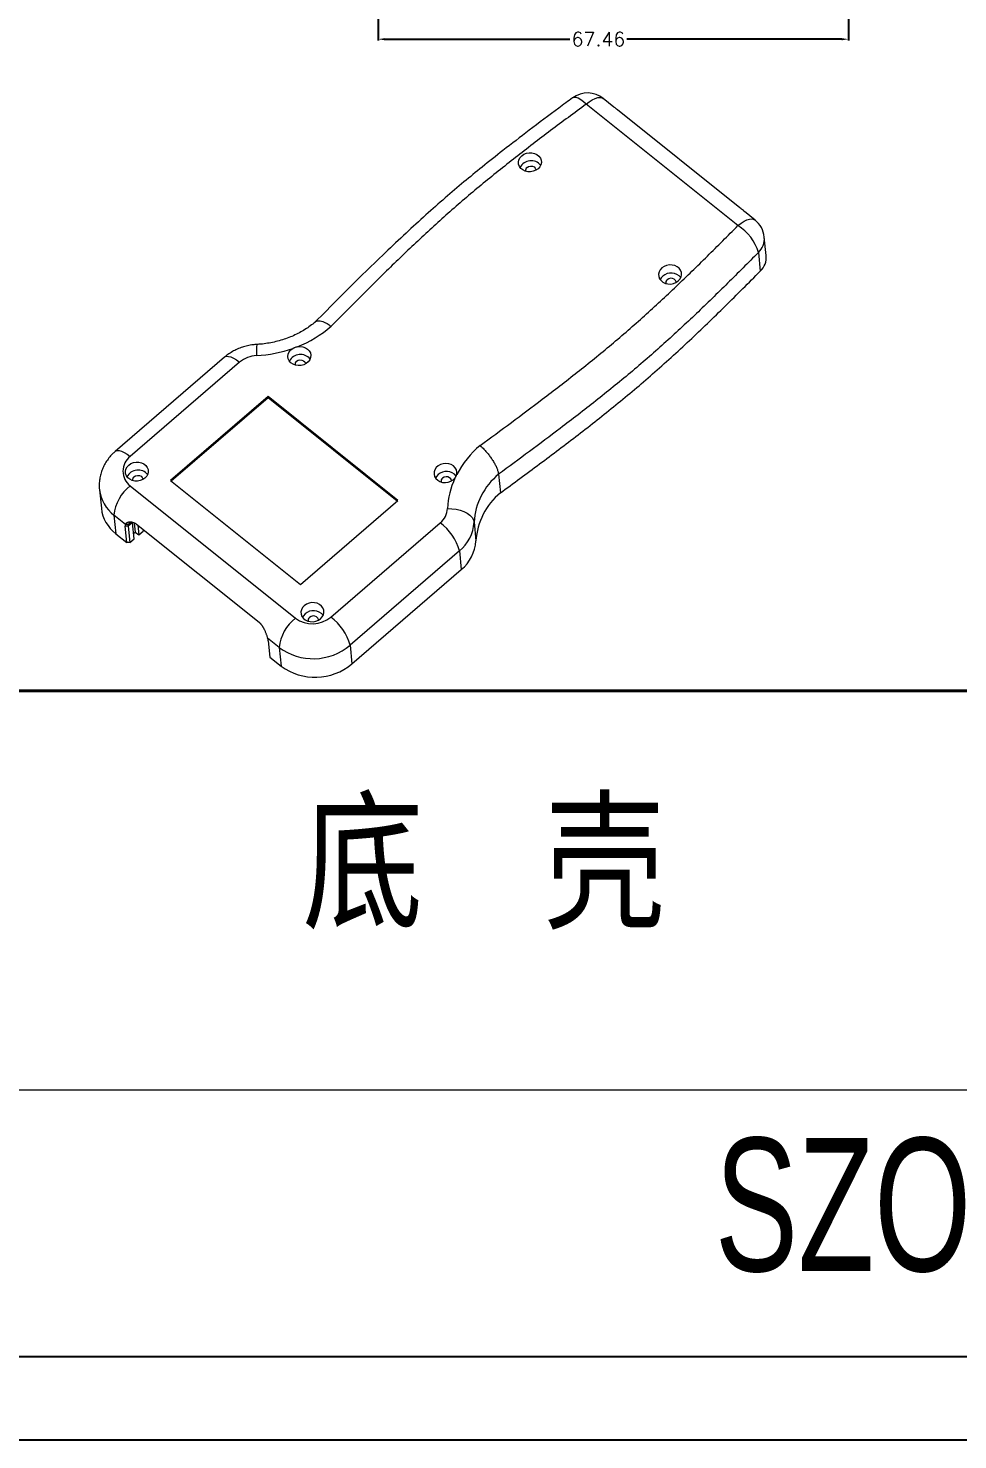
# Model space of a CAD drawing. Header units: inches. Extents: x 1209 to 3085, y 1126 to 1627.
# Drawn here: x 2393.6 to 2526.9, y 1125.7 to 1328.3 of the extents above; entities that cross this region are included whole.
import ezdxf

# ---------------------------------------------------------------- set-up
doc = ezdxf.new("R2010")
doc.units = ezdxf.units.IN
doc.header["$LTSCALE"] = 15
doc.layers.add('文字', color=81, linetype='Continuous')
doc.layers.add('粗实线', color=7, linetype='Continuous', lineweight=30)
doc.layers.add('细实线', color=3, linetype='Continuous', lineweight=9)
doc.styles.get("Standard").update_dxf_attribs({"font": 'txt', "bigfont": 'gbcbig.shx'})
doc.styles.add('宋体', font='', dxfattribs={"width": 0.8, "height": 3.5})
doc.styles.add('长仿宋', font='', dxfattribs={"width": 0.7, "height": 4})
doc.styles.get('宋体').set_extended_font_data('SimSun')
doc.styles.get('长仿宋').set_extended_font_data('SimSun')
doc.dimstyles.new('2.5', dxfattribs={"dimtxt": 2, "dimasz": 1, "dimexe": 0.18, "dimexo": 0.0625, "dimgap": 0.09, "dimtad": 0, "dimtih": 1, "dimtoh": 1, "dimzin": 0, "dimdsep": 46, "dimtxsty": 'Standard', "dimcen": 1, "dimadec": 0, "dimazin": 2, "dimtfac": 1, "dimtofl": 0, "dimtmove": 0, "dimatfit": 3, "dimfxl": 1, "dimtolj": 1, "dimtzin": 0, "dimarcsym": 0})

# ---------------------------------------------------------------- blocks, each defined once
blk = doc.blocks.new('*D114')
at = {"color": 0, "lineweight": -2, "transparency": 16777216}
for p, q in [((2511.22, 1400.54), (2511.22, 1326.5)), ((2443.76, 1399.74), (2443.76, 1326.5)), ((2444.76, 1326.68), (2471.26, 1326.68)), ((2510.22, 1326.68), (2479.44, 1326.68))]:
    blk.add_line(p, q, dxfattribs=at)
at = {"color": 0, "transparency": 16777216}
for points in [[(2444.76, 1326.84), (2444.76, 1326.51), (2443.76, 1326.68)], [(2510.22, 1326.84), (2510.22, 1326.51), (2511.22, 1326.68)]]:
    blk.add_solid(points, dxfattribs=at)
at = {"layer": 'Defpoints', "color": 0, "transparency": 16777216}
for p in [(2511.22, 1400.6), (2443.76, 1399.8), (2511.22, 1326.68)]:
    blk.add_point(p, dxfattribs=at)
at = {"color": 0, "transparency": 16777216, "insert": (2475.35, 1326.68), "char_height": 2, "attachment_point": 5}
blk.add_mtext('\\A1;67.46', dxfattribs=at)

msp = doc.modelspace()

# ---------------------------------------------------------------- linework, layer by layer
at = {"color": 7, "linetype": 'Continuous', "lineweight": 15}
for p, q in [((2495.361, 1299.921), (2473.597, 1317.36)), ((2477.578, 1316.947), (2476.054, 1318.168)), ((2495.639, 1302.466), (2478.075, 1316.54)), ((2497.818, 1300.728), (2496.295, 1301.949)), ((2499.423, 1295.619), (2499.148, 1298.288)), ((2498.3, 1296.064), (2498.575, 1293.395)), ((2421.738, 1281.044), (2406.053, 1267.516)), ((2423.883, 1280.319), (2408.198, 1266.792)), ((2427.967, 1275.393), (2413.978, 1263.328)), ((2427.985, 1275.226), (2414.087, 1263.24)), ((2446.589, 1260.471), (2427.967, 1275.393)), ((2427.985, 1275.226), (2427.967, 1275.393)), ((2446.497, 1260.392), (2427.985, 1275.226)), ((2461.025, 1264.228), (2461.299, 1261.559)), ((2408.194, 1262.563), (2431.894, 1243.572)), ((2413.978, 1263.328), (2432.6, 1248.406)), ((2403.781, 1262.018), (2404.056, 1259.349)), ((2432.6, 1248.406), (2446.589, 1260.471)), ((2407.505, 1257.047), (2405.856, 1258.368)), ((2405.856, 1258.368), (2406.131, 1255.699)), ((2407.901, 1256.776), (2407.478, 1256.762)), ((2407.718, 1254.427), (2407.478, 1256.762)), ((2407.925, 1257.019), (2407.505, 1257.047)), ((2407.901, 1256.776), (2408.142, 1254.44)), ((2408.777, 1254.989), (2408.543, 1257.268)), ((2408.773, 1257.234), (2408.906, 1255.944)), ((2409.109, 1257.059), (2426.672, 1242.985)), ((2409.27, 1256.93), (2409.413, 1255.537)), ((2410.025, 1256.325), (2410.049, 1256.085)), ((2436.977, 1243.731), (2452.662, 1257.259)), ((2457.514, 1257.349), (2457.788, 1254.68)), ((2406.131, 1255.699), (2407.718, 1254.427)), ((2408.142, 1254.44), (2407.718, 1254.427)), ((2408.142, 1254.44), (2408.777, 1254.989)), ((2408.698, 1255.765), (2408.906, 1255.944)), ((2408.906, 1255.944), (2409.413, 1255.537)), ((2409.413, 1255.537), (2410.049, 1256.085)), ((2455.407, 1253.222), (2439.722, 1239.694)), ((2455.407, 1253.222), (2455.682, 1250.553)), ((2439.997, 1237.025), (2455.682, 1250.553)), ((2429.556, 1239.377), (2427.908, 1240.698)), ((2428.004, 1240.315), (2428.244, 1237.979)), ((2428.244, 1237.979), (2429.831, 1236.707)), ((2429.556, 1239.377), (2429.831, 1236.707)), ((2439.722, 1239.694), (2439.997, 1237.025))]:
    msp.add_line(p, q, dxfattribs=at)
at = {"color": 8, "linetype": 'Continuous', "lineweight": 15}
msp.add_line((2408.482, 1257.277), (2407.901, 1256.776), dxfattribs=at)
for p, q in [((1993.965, 1137.601), (2673.133, 1137.601)), ((1975.607, 1125.657), (2685.077, 1125.657))]:
    msp.add_line(p, q)
at = {"color": 8, "linetype": 'Continuous', "lineweight": 15, "flags": 128}
for points in [[(2473.597, 1317.36), (2473.196, 1317.712), (2472.813, 1317.993), (2472.46, 1318.193), (2472.148, 1318.308), (2471.886, 1318.332), (2471.683, 1318.267), (2471.659, 1318.25)], [(2473.597, 1317.36), (2474.042, 1317.711), (2474.479, 1317.99), (2474.896, 1318.189), (2475.28, 1318.302), (2475.619, 1318.326), (2475.903, 1318.259), (2476.054, 1318.168)], [(2495.361, 1299.921), (2495.806, 1300.271), (2496.243, 1300.55), (2496.66, 1300.749), (2497.044, 1300.863), (2497.383, 1300.886), (2497.667, 1300.82), (2497.818, 1300.728)], [(2421.738, 1281.044), (2421.787, 1281.081), (2422.011, 1281.163), (2422.299, 1281.159), (2422.641, 1281.069), (2423.027, 1280.895), (2423.445, 1280.642), (2423.883, 1280.319)], [(2406.053, 1267.516), (2406.102, 1267.553), (2406.326, 1267.635), (2406.614, 1267.631), (2406.956, 1267.541), (2407.342, 1267.367), (2407.76, 1267.115), (2408.198, 1266.792)]]:
    msp.add_lwpolyline(points, dxfattribs=at)
at = {"color": 7, "linetype": 'Continuous', "lineweight": 15, "flags": 128}
for points in [[(2466.689, 1308.085), (2466.376, 1307.871), (2466.014, 1307.724), (2465.623, 1307.652), (2465.227, 1307.66), (2464.848, 1307.746), (2464.508, 1307.907), (2464.228, 1308.131), (2464.023, 1308.408), (2463.905, 1308.72), (2463.881, 1309.048), (2463.953, 1309.376), (2464.116, 1309.682), (2464.361, 1309.95), (2464.674, 1310.163), (2465.037, 1310.31), (2465.427, 1310.382), (2465.824, 1310.374), (2466.203, 1310.288), (2466.542, 1310.128), (2466.823, 1309.903), (2467.028, 1309.627), (2467.146, 1309.315), (2467.169, 1308.986), (2467.098, 1308.659), (2466.934, 1308.352), (2466.689, 1308.085)], [(2465.116, 1308.273), (2465.344, 1308.41), (2465.612, 1308.471), (2465.884, 1308.447), (2466.124, 1308.344), (2466.3, 1308.173), (2466.387, 1307.959), (2466.394, 1307.881)], [(2484.464, 1293.841), (2484.219, 1293.573), (2484.056, 1293.267), (2483.984, 1292.94), (2484.008, 1292.611), (2484.125, 1292.299), (2484.331, 1292.023), (2484.611, 1291.798), (2484.951, 1291.638), (2485.33, 1291.551), (2485.726, 1291.544), (2486.117, 1291.615), (2486.479, 1291.762), (2486.792, 1291.976), (2487.037, 1292.244), (2487.2, 1292.55), (2487.272, 1292.877), (2487.249, 1293.206), (2487.131, 1293.518), (2486.926, 1293.794), (2486.645, 1294.019), (2486.306, 1294.179), (2485.926, 1294.266), (2485.53, 1294.273), (2485.139, 1294.201), (2484.777, 1294.055), (2484.464, 1293.841)], [(2484.585, 1292.673), (2484.339, 1292.406), (2484.206, 1292.172)], [(2486.497, 1291.772), (2486.49, 1291.85), (2486.403, 1292.064), (2486.227, 1292.235), (2485.987, 1292.339), (2485.714, 1292.362), (2485.447, 1292.301), (2485.219, 1292.165)], [(2432.152, 1282.541), (2432.554, 1282.575), (2432.95, 1282.528), (2433.316, 1282.402), (2433.632, 1282.205), (2433.878, 1281.948), (2434.039, 1281.646), (2434.106, 1281.318), (2434.075, 1280.984), (2433.948, 1280.662), (2433.731, 1280.373), (2433.439, 1280.133), (2433.089, 1279.958), (2432.701, 1279.856), (2432.299, 1279.835), (2431.906, 1279.896), (2431.547, 1280.035), (2431.242, 1280.243), (2431.009, 1280.509), (2430.864, 1280.816), (2430.813, 1281.147), (2430.861, 1281.481), (2431.004, 1281.798), (2431.234, 1282.08), (2431.537, 1282.31)], [(2432.052, 1280.46), (2432.279, 1280.597), (2432.547, 1280.658), (2432.819, 1280.635), (2433.06, 1280.531), (2433.235, 1280.36), (2433.322, 1280.146), (2433.329, 1280.068)], [(2410.312, 1263.687), (2410, 1263.473), (2409.637, 1263.326), (2409.247, 1263.255), (2408.85, 1263.262), (2408.471, 1263.348), (2408.132, 1263.509), (2407.851, 1263.734), (2407.646, 1264.01), (2407.528, 1264.322), (2407.504, 1264.651), (2407.576, 1264.978), (2407.74, 1265.284), (2407.985, 1265.552), (2408.298, 1265.765), (2408.66, 1265.912), (2409.05, 1265.984), (2409.447, 1265.977), (2409.826, 1265.89), (2410.166, 1265.73), (2410.446, 1265.505), (2410.651, 1265.229), (2410.769, 1264.917), (2410.793, 1264.588), (2410.721, 1264.261), (2410.558, 1263.954), (2410.312, 1263.687)], [(2455.027, 1264.21), (2455.055, 1264.545), (2454.984, 1264.872), (2454.819, 1265.172), (2454.57, 1265.427), (2454.252, 1265.622), (2453.883, 1265.745), (2453.487, 1265.789), (2453.086, 1265.75), (2452.704, 1265.633), (2452.364, 1265.443), (2452.087, 1265.191), (2451.888, 1264.894), (2451.781, 1264.568), (2451.77, 1264.233), (2451.858, 1263.909), (2452.038, 1263.615), (2452.299, 1263.37), (2452.628, 1263.186), (2453.002, 1263.076), (2453.401, 1263.047), (2453.801, 1263.099), (2454.177, 1263.229), (2454.508, 1263.431), (2454.773, 1263.691)], [(2408.74, 1263.875), (2408.967, 1264.012), (2409.235, 1264.073), (2409.507, 1264.05), (2409.748, 1263.946), (2409.923, 1263.775), (2410.01, 1263.561), (2410.017, 1263.483)], [(2452.366, 1264.182), (2452.121, 1263.914), (2451.987, 1263.681)], [(2454.279, 1263.281), (2454.272, 1263.359), (2454.184, 1263.573), (2454.009, 1263.744), (2453.769, 1263.848), (2453.496, 1263.871), (2453.228, 1263.81), (2453.001, 1263.673)], [(2453.715, 1259.322), (2454.342, 1259.297), (2454.956, 1259.211), (2455.539, 1259.068), (2456.072, 1258.872), (2456.541, 1258.629), (2456.929, 1258.346), (2457.226, 1258.032), (2457.423, 1257.696), (2457.514, 1257.349)], [(2433.166, 1245.374), (2432.921, 1245.106), (2432.758, 1244.8), (2432.686, 1244.472), (2432.71, 1244.143), (2432.827, 1243.832), (2433.033, 1243.555), (2433.313, 1243.331), (2433.653, 1243.17), (2434.032, 1243.084), (2434.428, 1243.076), (2434.819, 1243.148), (2435.181, 1243.295), (2435.494, 1243.508), (2435.739, 1243.776), (2435.902, 1244.082), (2435.974, 1244.41), (2435.951, 1244.739), (2435.833, 1245.05), (2435.628, 1245.327), (2435.347, 1245.551), (2435.007, 1245.712), (2434.628, 1245.798), (2434.232, 1245.806), (2433.841, 1245.734), (2433.479, 1245.587), (2433.166, 1245.374)], [(2433.286, 1244.206), (2433.041, 1243.938), (2432.908, 1243.704)], [(2435.199, 1243.305), (2435.192, 1243.382), (2435.105, 1243.597), (2434.929, 1243.767), (2434.689, 1243.871), (2434.416, 1243.894), (2434.148, 1243.834), (2433.921, 1243.697)]]:
    msp.add_lwpolyline(points, dxfattribs=at)
at = {"color": 7, "linetype": 'Continuous', "lineweight": 15}
for centre, radius, start, end in [((2473.803, 1315.359), 3.6, 51.29435, 126.50602), ((2465.686, 1307.459), 1.783, 39.1791, 152.57866), ((2465.471, 1307.823), 0.573, 128.23495, 189.61105), ((2495.567, 1297.919), 3.6, 5.87899, 51.29435), ((2491.904, 1294.238), 6.651, 15.93466, 58.68841), ((2496.684, 1295.39), 2.749, 313.46857, 4.76865), ((2485.782, 1291.307), 1.816, 40.09875, 131.22982), ((2485.574, 1291.714), 0.573, 128.23495, 189.61105), ((2426.084, 1298.049), 16.654, 291.3704, 311.02563), ((2426.511, 1277.18), 4.095, 92.61411, 129.93825), ((2425.321, 1299.895), 18.652, 273.08387, 289.46783), ((2432.621, 1279.646), 1.783, 39.17989, 152.57788), ((2432.406, 1280.01), 0.573, 128.21758, 189.6315), ((2467.248, 1257.744), 13.826, 129.84978, 152.11457), ((2409.824, 1264.676), 2.669, 127.55468, 232.3318), ((2409.309, 1263.061), 1.783, 39.18316, 152.5746), ((2453.563, 1262.817), 1.815, 39.82247, 131.24995), ((2467.107, 1256.788), 9.61, 129.26746, 176.65357), ((2411.919, 1257.739), 6.096, 127.6765, 174.07815), ((2409.094, 1263.425), 0.573, 128.2334, 189.59744), ((2453.355, 1263.223), 0.573, 128.21758, 189.6315), ((2465.049, 1258.89), 11.342, 154.96017, 177.81836), ((2467.382, 1254.119), 9.61, 129.26746, 176.65357), ((2409.424, 1259.986), 5.406, 186.7714, 232.46944), ((2450.837, 1259.491), 2.883, 309.26781, 356.65046), ((2408.082, 1256.848), 0.61, 160.96751, 188.0181), ((2408.42, 1256.849), 0.524, 161.00146, 187.98776), ((2448.291, 1251.334), 7.362, 14.85859, 53.58309), ((2451.757, 1257.686), 5.766, 309.26856, 356.65127), ((2452.032, 1255.017), 5.766, 309.26856, 356.65127), ((2434.483, 1242.84), 1.816, 40.09992, 131.23026), ((2435.619, 1238.748), 6.096, 127.6765, 174.07815), ((2434.335, 1246.866), 4.099, 233.45662, 310.12331), ((2434.276, 1243.247), 0.573, 128.2245, 189.61842), ((2432.49, 1237.727), 7.495, 15.21465, 53.22703), ((2426.414, 1240.12), 1.601, 6.99708, 21.16716), ((2434.438, 1245.958), 8.195, 233.43406, 310.14634), ((2434.713, 1243.299), 8.202, 233.47453, 310.10587)]:
    msp.add_arc(centre, radius, start, end, dxfattribs=at)
at = {"color": 8, "linetype": 'Continuous', "lineweight": 15}
for centre, radius, start, end in [((2496.388, 1298.067), 2.769, 313.67083, 4.56638), ((2434.718, 1282.013), 8.426, 174.20669, 185.05324), ((2409.15, 1262.655), 5.406, 186.80307, 232.46908)]:
    msp.add_arc(centre, radius, start, end, dxfattribs=at)
at = {"color": 7, "linetype": 'Continuous', "lineweight": 15}
for points, knots in [([(2471.648, 1318.265), (2470.988, 1317.778), (2468.9, 1316.237), (2465.564, 1313.722), (2461.896, 1310.896), (2458.771, 1308.427), (2456.005, 1306.157), (2453.321, 1303.865), (2450.556, 1301.418), (2447.688, 1298.792), (2444.679, 1295.951), (2441.467, 1292.833), (2438.135, 1289.516), (2435.865, 1287.233), (2434.74, 1286.101)], [0, 0, 0, 0, 0.0494526, 0.1566454, 0.2525062, 0.3297207, 0.3981865, 0.4699313, 0.5450361, 0.624277, 0.7087298, 0.8000314, 0.9009238, 1, 1, 1, 1]), ([(2473.597, 1317.36), (2471.895, 1316.097), (2468.489, 1313.57), (2463.447, 1309.718), (2458.51, 1305.769), (2453.729, 1301.688), (2449.132, 1297.464), (2443.547, 1292.072), (2439.555, 1288.046), (2437.015, 1285.485)], [0, 0, 0, 0, 0.1290139, 0.2580218, 0.3871033, 0.5161737, 0.6452344, 0.7743061, 1, 1, 1, 1]), ([(2478.075, 1316.54), (2477.921, 1316.668), (2477.719, 1316.835), (2477.602, 1316.924), (2477.575, 1316.944)], [0, 0, 0, 0, 0.7683782, 1, 1, 1, 1]), ([(2496.292, 1301.946), (2496.241, 1301.988), (2496.021, 1302.17), (2495.805, 1302.337), (2495.639, 1302.466)], [0, 0, 0, 0, 0.2314401, 1, 1, 1, 1]), ([(2458.389, 1268.358), (2461.374, 1270.562), (2466.066, 1274.027), (2472.343, 1278.865), (2477.252, 1282.839), (2481.982, 1286.961), (2486.547, 1291.208), (2490.993, 1295.538), (2493.905, 1298.46), (2495.361, 1299.921)], [0, 0, 0, 0, 0.225694, 0.3547657, 0.4838264, 0.6128968, 0.7419783, 0.8709861, 1, 1, 1, 1]), ([(2498.3, 1296.064), (2496.833, 1294.593), (2493.899, 1291.649), (2489.404, 1287.271), (2484.774, 1282.965), (2479.966, 1278.776), (2474.984, 1274.741), (2468.682, 1269.883), (2463.988, 1266.416), (2461.025, 1264.228)], [0, 0, 0, 0, 0.1288963, 0.2577871, 0.3880376, 0.5182764, 0.6480389, 0.7778122, 1, 1, 1, 1]), ([(2461.299, 1261.559), (2463.169, 1262.94), (2466.907, 1265.7), (2472.458, 1269.889), (2477.896, 1274.172), (2483.243, 1278.669), (2488.443, 1283.42), (2493.562, 1288.368), (2496.903, 1291.719), (2498.575, 1293.395)], [0, 0, 0, 0, 0.1402084, 0.2803013, 0.4202194, 0.5600037, 0.7064897, 0.8531598, 1, 1, 1, 1]), ([(2434.771, 1286.126), (2434.701, 1286.065), (2434.406, 1285.811), (2433.848, 1285.389), (2433.077, 1284.884), (2432.257, 1284.428), (2431.395, 1284.023), (2430.496, 1283.674), (2429.568, 1283.382), (2428.616, 1283.151), (2427.646, 1282.981), (2426.883, 1282.897), (2426.445, 1282.87), (2426.335, 1282.863)], [0, 0, 0, 0, 0.032914, 0.1370866, 0.2410784, 0.3448262, 0.4484109, 0.5518791, 0.6552728, 0.7586101, 0.8619015, 0.9651624, 1, 1, 1, 1]), ([(2434.777, 1286.119), (2434.785, 1286.129), (2434.842, 1286.199), (2435.014, 1286.256), (2435.293, 1286.282), (2435.629, 1286.222), (2436.013, 1286.085), (2436.466, 1285.857), (2436.811, 1285.634), (2437.006, 1285.492), (2437.015, 1285.485)], [0, 0, 0, 0, 0.025349, 0.1814135, 0.33315, 0.4892765, 0.6411212, 0.7973719, 0.9911128, 1, 1, 1, 1]), ([(2426.335, 1282.863), (2426.161, 1282.85), (2425.725, 1282.818), (2425.034, 1282.696), (2424.275, 1282.487), (2423.54, 1282.202), (2422.842, 1281.844), (2422.238, 1281.455), (2421.888, 1281.167), (2421.738, 1281.044)], [0, 0, 0, 0, 0.1035247, 0.2588068, 0.4145269, 0.5705636, 0.7267496, 0.8829019, 1, 1, 1, 1]), ([(2431.537, 1282.31), (2431.561, 1282.323), (2431.607, 1282.35), (2431.68, 1282.387), (2431.754, 1282.42), (2431.856, 1282.461), (2431.988, 1282.505), (2432.098, 1282.529), (2432.152, 1282.541)], [0, 0, 0, 0, 0.1249274, 0.2494209, 0.3739091, 0.4988218, 0.7494009, 1, 1, 1, 1]), ([(2458.389, 1268.358), (2458.397, 1268.351), (2458.576, 1268.193), (2458.893, 1267.887), (2459.329, 1267.403), (2459.709, 1266.93), (2460.061, 1266.436), (2460.369, 1265.946), (2460.628, 1265.462), (2460.827, 1265.008), (2460.969, 1264.585), (2461.006, 1264.348), (2461.025, 1264.228)], [0, 0, 0, 0, 0.0061971, 0.1413067, 0.2471903, 0.3561437, 0.4619502, 0.5708193, 0.6765772, 0.7854081, 0.8911691, 1, 1, 1, 1]), ([(2406.053, 1267.516), (2405.918, 1267.395), (2405.594, 1267.102), (2405.138, 1266.585), (2404.7, 1265.966), (2404.34, 1265.308), (2404.062, 1264.621), (2403.868, 1263.914), (2403.762, 1263.197), (2403.733, 1262.56), (2403.775, 1262.169), (2403.791, 1262.015)], [0, 0, 0, 0, 0.08667385, 0.20913779, 0.33113509, 0.45210321, 0.5719028, 0.69053456, 0.80805751, 0.92461263, 1, 1, 1, 1]), ([(2454.773, 1263.691), (2454.788, 1263.711), (2454.819, 1263.75), (2454.86, 1263.812), (2454.898, 1263.875), (2454.928, 1263.933), (2454.959, 1263.999), (2454.988, 1264.072), (2455.012, 1264.147), (2455.023, 1264.193), (2455.027, 1264.21)], [0, 0, 0, 0, 0.1246868, 0.2493736, 0.3740604, 0.4987472, 0.5841302, 0.750147, 0.9059351, 1, 1, 1, 1]), ([(2407.505, 1257.047), (2407.51, 1257.061), (2407.521, 1257.09), (2407.544, 1257.132), (2407.572, 1257.171), (2407.605, 1257.208), (2407.643, 1257.242), (2407.686, 1257.273), (2407.734, 1257.301), (2407.787, 1257.325), (2407.844, 1257.347), (2407.905, 1257.365), (2407.97, 1257.379), (2408.039, 1257.39), (2408.134, 1257.399), (2408.254, 1257.401), (2408.4, 1257.388), (2408.546, 1257.358), (2408.691, 1257.311), (2408.834, 1257.246), (2408.974, 1257.163), (2409.064, 1257.094), (2409.109, 1257.059)], [0, 0, 0, 0, 0.0400673, 0.0797025, 0.1189875, 0.1580067, 0.196846, 0.2355925, 0.2743341, 0.3131586, 0.3521532, 0.3914041, 0.4309957, 0.4710104, 0.5115278, 0.5876969, 0.6605522, 0.7307381, 0.798975, 0.8660459, 0.9327753, 1, 1, 1, 1]), ([(2408.773, 1257.234), (2408.665, 1257.256), (2408.412, 1257.308), (2408.077, 1257.217), (2407.975, 1257.085), (2407.925, 1257.019)], [0, 0, 0, 0, 0.2683523, 0.635309, 1, 1, 1, 1]), ([(2426.672, 1242.985), (2426.696, 1242.965), (2426.744, 1242.927), (2426.814, 1242.863), (2426.881, 1242.795), (2426.946, 1242.723), (2427.009, 1242.648), (2427.07, 1242.568), (2427.128, 1242.484), (2427.185, 1242.397), (2427.24, 1242.305), (2427.294, 1242.21), (2427.346, 1242.111), (2427.397, 1242.009), (2427.46, 1241.876), (2427.532, 1241.715), (2427.609, 1241.528), (2427.68, 1241.347), (2427.744, 1241.172), (2427.803, 1241.004), (2427.857, 1240.844), (2427.891, 1240.747), (2427.908, 1240.698)], [0, 0, 0, 0, 0.036313, 0.0723721, 0.1083068, 0.1442483, 0.1803273, 0.2166733, 0.253413, 0.2906688, 0.3285583, 0.3671933, 0.4066793, 0.4471151, 0.4885925, 0.5633924, 0.6367043, 0.7090588, 0.7810076, 0.8531118, 0.9259288, 1, 1, 1, 1])]:
    msp.add_open_spline(points, degree=3, knots=knots, dxfattribs=at)
at = {"layer": '粗实线', "color": 7, "lineweight": 40}
msp.add_line((2673.133, 1233.152), (2386.479, 1233.152), dxfattribs=at)
at = {"layer": '细实线', "color": 7}
msp.add_line((2673.133, 1175.821), (2243.151, 1175.821), dxfattribs=at)

# ---------------------------------------------------------------- texts
at = {"layer": '文字', "color": 0, "insert": (2432.868, 1216.654), "char_height": 15.9252, "width": 203.59856, "attachment_point": 1, "style": '宋体'}
msp.add_mtext('底  壳', dxfattribs=at)
at = {"layer": '粗实线', "insert": (2492.051, 1168.978), "char_height": 19.1103, "width": 214.30308, "attachment_point": 1, "style": '长仿宋'}
msp.add_mtext('{\\fSTXinwei|b0|i0|c134|p2;SZOMK}', dxfattribs=at)

# ---------------------------------------------------------------- dimensions: what is measured, and where the dimension line sits
dim = msp.add_linear_dim(base=(2511.223, 1326.677), p1=(2443.761, 1399.804), p2=(2511.223, 1400.599), dimstyle='2.5')
dim.commit()
dim.dimension.update_dxf_attribs({"geometry": '*D114', "text_midpoint": (2475.349, 1326.677), "dimtype": 160})

doc.saveas('drawing.dxf')
